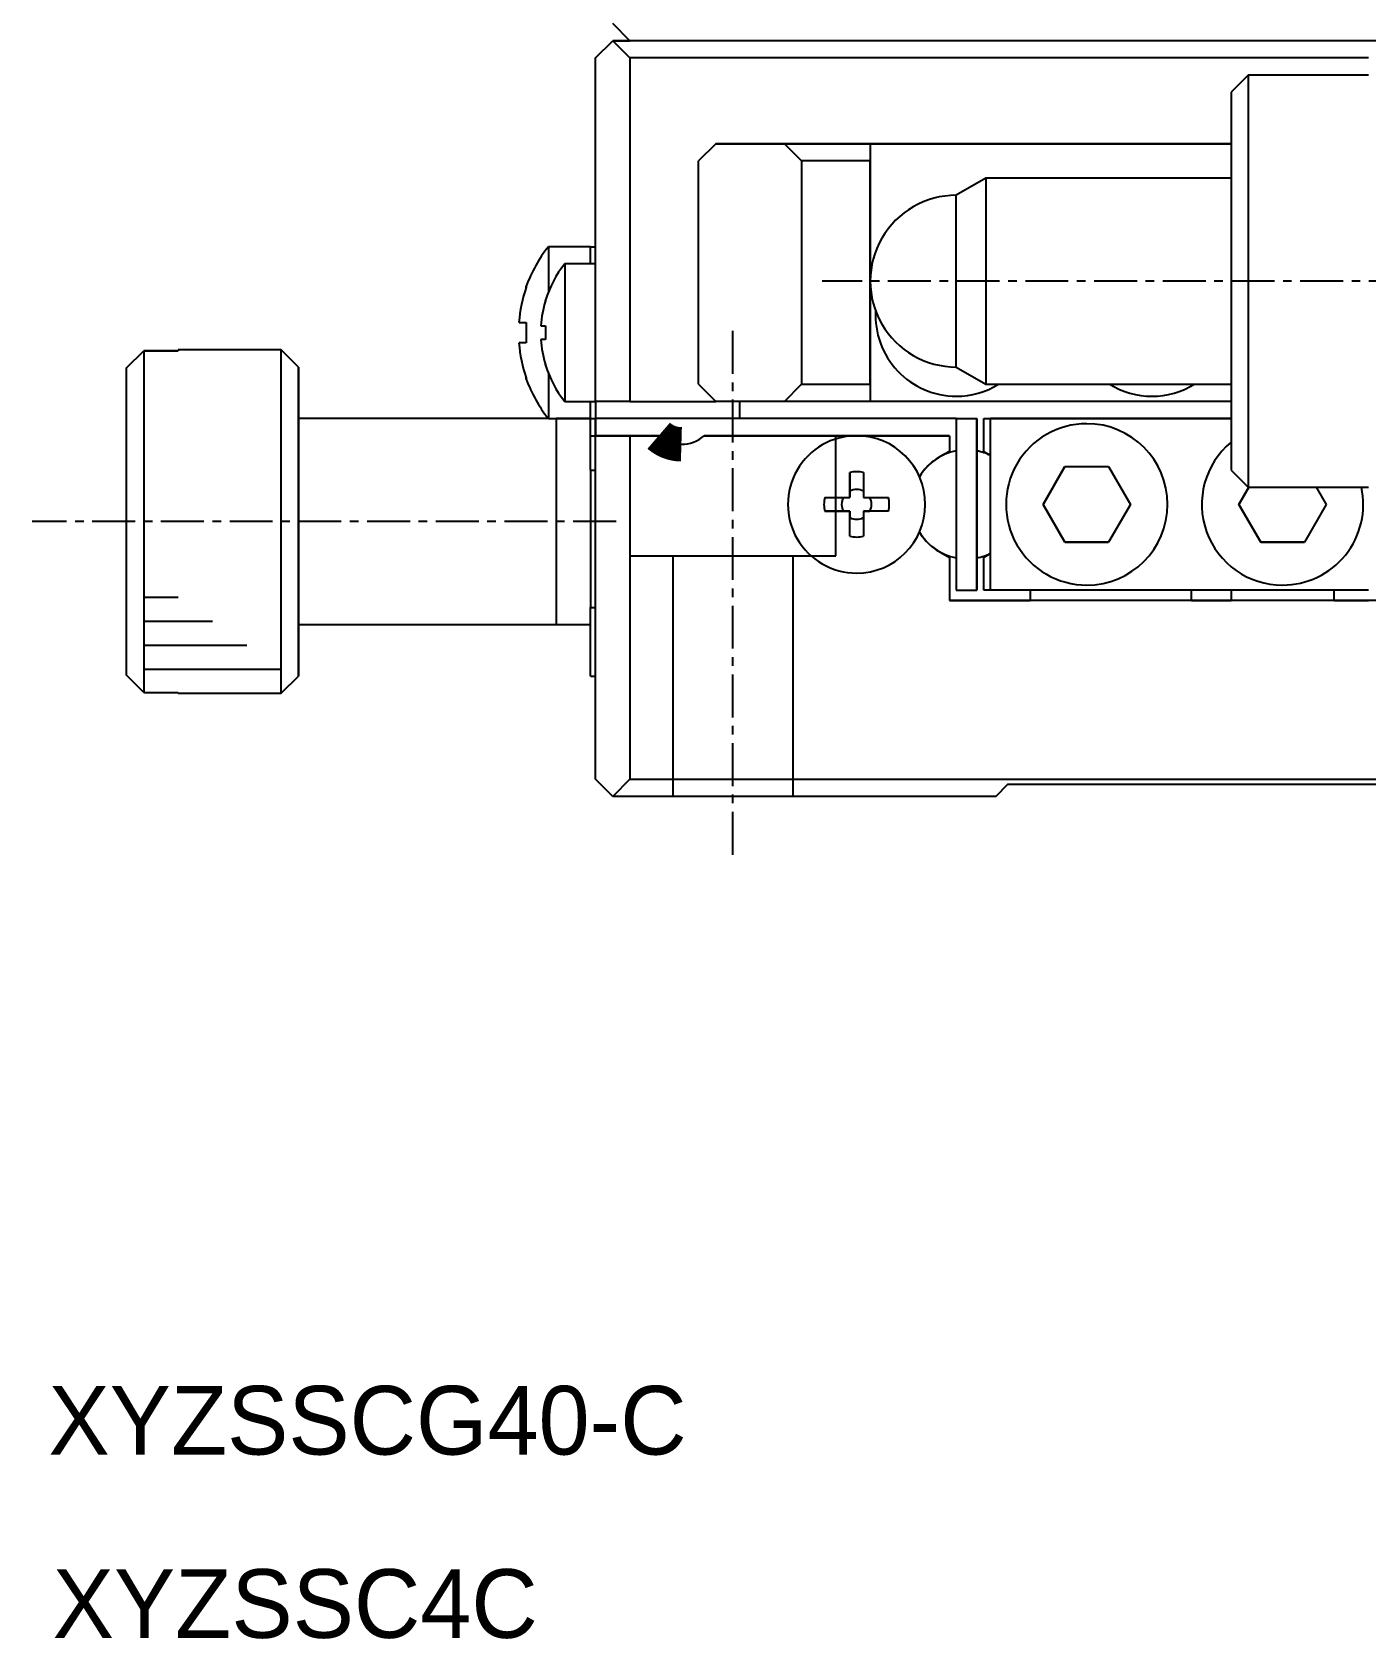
# Model space of a CAD drawing. Extents: x 93 to 296, y 41 to 278.
# Drawn here: x 97.13 to 135.95, y 41.32 to 88.1 of the extents above; entities that cross this region are included whole.
import ezdxf

# ---------------------------------------------------------------- set-up
doc = ezdxf.new("R2010")
doc.units = 0
doc.linetypes.add('CENTER', pattern=[2, 1.25, -0.25, 0.25, -0.25])
doc.layers.get('0').update_dxf_attribs({"linetype": 'CONTINUOUS'})
doc.layers.add('CENTER', color=1, linetype='CENTER')

# ---------------------------------------------------------------- blocks, each defined once
blk = doc.blocks.new('AID5668')
at = {"color": 3, "linetype": 'CONTINUOUS'}
for p, q in [((134.510658, 89.565071), (135.511557, 89.565071)), ((134.510658, 88.865071), (136.511261, 88.865071)), ((134.510658, 88.165071), (137.510964, 88.165071)), ((134.510658, 87.465071), (138.510668, 87.465071))]:
    blk.add_line(p, q, dxfattribs=at)
at = {"color": 7, "linetype": 'CONTINUOUS'}
blk.add_line((135.510668, 86.765071), (138.510668, 86.765071), dxfattribs=at)

msp = doc.modelspace()

# ---------------------------------------------------------------- linework, layer by layer
at = {"color": 7, "linetype": 'CONTINUOUS'}
for p, q in [((114.528, 87.849), (114.028, 88.349)), ((113.529, 87.349), (114.029, 87.849)), ((114.029, 87.849), (114.529, 87.349)), ((114.528, 87.849), (114.029, 87.849)), ((114.029, 87.849), (114.029, 87.849)), ((114.029, 87.849), (114.528, 87.849)), ((152.528, 87.849), (114.528, 87.849)), ((113.529, 77.349), (113.529, 87.349)), ((136.028, 87.349), (114.529, 87.349)), ((114.529, 87.349), (114.529, 77.349)), ((132.528, 86.849), (132.028, 86.349)), ((136.028, 86.849), (132.528, 86.849)), ((117.028, 84.849), (116.528, 84.349)), ((117.029, 84.849), (117.028, 84.849)), ((117.028, 84.849), (119.028, 84.849)), ((132.028, 84.849), (117.029, 84.849)), ((119.028, 84.849), (121.528, 84.849)), ((119.528, 84.349), (119.028, 84.849)), ((121.528, 84.849), (132.028, 84.849)), ((121.528, 84.849), (121.528, 80.881)), ((121.528, 84.849), (121.528, 84.849)), ((121.528, 84.849), (121.528, 84.349)), ((116.528, 77.849), (116.528, 84.349)), ((119.528, 84.349), (119.528, 77.849)), ((121.528, 84.349), (119.528, 84.349)), ((121.528, 77.849), (121.528, 84.349)), ((124.894, 83.849), (124.028, 83.349)), ((132.028, 83.849), (124.894, 83.849)), ((124.894, 83.849), (124.894, 80.822)), ((124.028, 80.826), (124.028, 83.349)), ((112.157, 81.849), (112.156, 80.535)), ((113.379, 81.849), (112.157, 81.849)), ((113.379, 81.849), (113.379, 81.849)), ((113.379, 81.849), (113.529, 81.849)), ((113.379, 81.849), (113.529, 81.849)), ((113.379, 81.349), (113.379, 81.849)), ((113.379, 81.849), (113.379, 81.849)), ((112.631, 81.349), (112.631, 77.349)), ((113.529, 81.349), (112.631, 81.349)), ((111.514, 80.665), (111.514, 80.699)), ((111.514, 80.699), (111.514, 80.665)), ((121.528, 80.817), (121.528, 77.349)), ((124.028, 78.349), (124.028, 80.826)), ((124.894, 80.822), (124.894, 77.849)), ((112.073, 80.278), (112.073, 80.299)), ((112.073, 80.299), (112.073, 80.278)), ((111.302, 79.649), (111.514, 79.649)), ((111.514, 79.649), (111.514, 79.049)), ((111.941, 79.549), (112.073, 79.549)), ((112.073, 79.549), (112.073, 79.149)), ((112.073, 79.149), (111.941, 79.149)), ((99.879, 78.321), (100.379, 78.824)), ((100.379, 78.824), (100.379, 68.874)), ((101.379, 78.824), (100.379, 78.824)), ((100.379, 78.824), (101.379, 78.824)), ((104.379, 78.849), (101.379, 78.849)), ((101.379, 78.849), (101.379, 78.824)), ((104.379, 68.849), (104.379, 78.849)), ((104.879, 78.349), (104.379, 78.849)), ((111.514, 79.049), (111.302, 79.049)), ((99.879, 69.377), (99.879, 78.321)), ((104.879, 78.349), (104.879, 69.349)), ((104.879, 76.849), (104.879, 78.349)), ((112.073, 78.42), (112.073, 78.399)), ((112.073, 78.399), (112.073, 78.42)), ((112.156, 78.163), (112.157, 76.849)), ((124.028, 78.349), (124.894, 77.849)), ((111.514, 78.033), (111.514, 77.999)), ((111.514, 77.999), (111.514, 78.033)), ((116.528, 77.849), (117.028, 77.349)), ((119.028, 77.349), (119.528, 77.849)), ((119.528, 77.849), (121.528, 77.849)), ((121.528, 77.849), (121.528, 77.349)), ((124.894, 77.849), (132.028, 77.849)), ((112.631, 77.349), (113.529, 77.349)), ((113.379, 76.849), (113.379, 77.349)), ((114.529, 77.349), (113.529, 77.349)), ((113.529, 77.349), (113.529, 76.849)), ((114.529, 77.349), (117.028, 77.349)), ((119.028, 77.349), (117.028, 77.349)), ((117.729, 76.849), (117.729, 77.349)), ((121.528, 77.349), (119.028, 77.349)), ((132.028, 77.349), (121.528, 77.349)), ((121.528, 77.349), (121.528, 77.349)), ((112.157, 76.849), (104.879, 76.849)), ((104.879, 76.849), (104.879, 70.849)), ((104.879, 70.849), (104.879, 76.849)), ((112.157, 76.849), (113.379, 76.849)), ((113.379, 76.849), (112.379, 76.849)), ((112.379, 76.849), (112.379, 70.849)), ((112.379, 76.849), (112.379, 70.849)), ((113.379, 76.349), (113.379, 76.849)), ((117.729, 76.849), (113.529, 76.849)), ((113.529, 76.349), (113.529, 76.849)), ((113.529, 76.849), (113.529, 76.349)), ((124.029, 76.849), (117.729, 76.849)), ((124.029, 76.849), (124.029, 71.849)), ((124.029, 76.849), (124.629, 76.849)), ((124.629, 71.849), (124.629, 76.849)), ((124.629, 76.849), (124.629, 75.908)), ((124.829, 76.849), (125.028, 76.849)), ((124.829, 75.893), (124.829, 76.849)), ((132.028, 76.849), (125.028, 76.849)), ((125.028, 71.849), (125.028, 76.849)), ((125.028, 76.849), (125.029, 76.849)), ((125.029, 76.849), (132.028, 76.849)), ((113.379, 76.349), (113.529, 76.349)), ((113.379, 76.349), (113.529, 76.349)), ((113.379, 76.349), (113.529, 76.349)), ((113.379, 76.349), (113.529, 76.349)), ((113.379, 75.349), (113.379, 76.349)), ((113.529, 66.349), (113.529, 76.349)), ((113.529, 76.349), (113.529, 76.349)), ((113.529, 76.349), (113.529, 76.349)), ((114.529, 76.349), (113.529, 76.349)), ((113.529, 76.349), (113.529, 76.349)), ((113.529, 76.349), (114.529, 76.349)), ((114.529, 76.349), (114.529, 66.349)), ((115.368, 76.349), (114.529, 76.349)), ((115.367, 76.349), (114.529, 76.349)), ((115.367, 76.349), (114.529, 76.349)), ((115.368, 76.349), (114.529, 76.349)), ((114.529, 76.349), (115.368, 76.349)), ((115.367, 76.349), (114.529, 76.349)), ((120.529, 76.349), (116.69, 76.349)), ((120.529, 76.349), (116.69, 76.349)), ((121.129, 76.349), (116.69, 76.349)), ((116.691, 76.349), (116.69, 76.349)), ((120.529, 76.349), (116.691, 76.349)), ((116.691, 76.349), (121.129, 76.349)), ((120.529, 76.349), (116.691, 76.349)), ((121.129, 76.349), (123.829, 76.349)), ((123.829, 76.349), (121.129, 76.349)), ((123.829, 76.349), (123.829, 75.893)), ((123.829, 76.349), (123.829, 76.349)), ((123.829, 76.349), (123.829, 75.893)), ((123.829, 75.893), (123.535, 75.724)), ((123.829, 75.893), (123.562, 75.739)), ((123.829, 75.893), (123.829, 75.893)), ((124.629, 75.999), (124.629, 72.699)), ((124.629, 75.999), (124.629, 75.908)), ((124.629, 75.999), (124.629, 75.908)), ((124.629, 75.999), (124.629, 75.908)), ((124.629, 75.999), (124.629, 75.908)), ((124.629, 75.999), (124.629, 75.908)), ((124.629, 75.999), (124.629, 75.908)), ((124.629, 75.999), (124.629, 75.908)), ((124.629, 75.908), (124.629, 75.999)), ((124.629, 75.908), (124.629, 75.999)), ((124.629, 75.908), (124.629, 75.999)), ((124.629, 75.908), (124.629, 75.999)), ((124.629, 75.908), (124.629, 75.999)), ((124.629, 75.908), (124.629, 75.999)), ((124.629, 75.908), (124.629, 75.999)), ((124.629, 75.908), (124.629, 75.999)), ((124.829, 75.893), (125.028, 75.778)), ((113.379, 75.349), (113.379, 71.349)), ((127.193, 75.449), (126.558, 74.349)), ((126.558, 74.349), (127.193, 75.449)), ((127.193, 75.449), (128.463, 75.449)), ((128.463, 75.449), (129.099, 74.349)), ((132.028, 75.349), (132.528, 74.849)), ((120.929, 75.278), (120.929, 74.735)), ((120.929, 74.549), (120.929, 75.278)), ((121.329, 75.278), (121.329, 74.549)), ((120.2, 74.549), (120.929, 74.549)), ((120.929, 74.735), (120.929, 74.549)), ((121.329, 74.549), (122.057, 74.549)), ((132.547, 74.849), (132.258, 74.349)), ((132.258, 74.349), (132.547, 74.849)), ((132.528, 74.849), (136.028, 74.849)), ((134.51, 74.849), (134.799, 74.349)), ((120.2, 74.149), (120.742, 74.149)), ((120.929, 74.149), (120.2, 74.149)), ((120.742, 74.149), (120.929, 74.149)), ((120.929, 74.149), (120.929, 73.963)), ((120.929, 73.42), (120.929, 74.149)), ((120.929, 73.42), (120.929, 73.963)), ((121.329, 74.149), (121.515, 74.149)), ((122.057, 74.149), (121.329, 74.149)), ((121.329, 74.149), (121.329, 73.42)), ((122.057, 74.149), (121.515, 74.149)), ((126.558, 74.349), (127.193, 73.249)), ((127.193, 73.249), (126.558, 74.349)), ((129.099, 74.349), (128.463, 73.249)), ((132.258, 74.349), (132.893, 73.249)), ((132.893, 73.249), (132.258, 74.349)), ((134.799, 74.349), (134.163, 73.249)), ((127.193, 73.249), (128.463, 73.249)), ((128.463, 73.249), (127.193, 73.249)), ((132.893, 73.249), (134.163, 73.249)), ((134.163, 73.249), (132.893, 73.249)), ((123.535, 72.974), (123.829, 72.805)), ((123.562, 72.959), (123.829, 72.805)), ((123.829, 72.805), (123.829, 71.549)), ((123.829, 72.805), (123.829, 72.805)), ((123.829, 72.805), (123.829, 71.549)), ((124.629, 72.79), (124.629, 72.699)), ((124.629, 72.699), (124.629, 72.79)), ((124.629, 72.79), (124.629, 72.699)), ((124.629, 72.699), (124.629, 72.79)), ((124.629, 72.79), (124.629, 72.699)), ((124.629, 72.699), (124.629, 72.79)), ((124.629, 72.79), (124.629, 72.699)), ((124.629, 72.699), (124.629, 72.79)), ((124.629, 72.79), (124.629, 72.699)), ((124.629, 72.699), (124.629, 72.79)), ((124.629, 72.79), (124.629, 72.699)), ((124.629, 72.699), (124.629, 72.79)), ((124.629, 72.79), (124.629, 72.699)), ((124.629, 72.699), (124.629, 72.79)), ((124.629, 72.699), (124.629, 72.79)), ((124.629, 72.79), (124.629, 71.849)), ((125.028, 72.92), (124.829, 72.805)), ((124.829, 71.849), (124.829, 72.805)), ((124.029, 71.849), (124.629, 71.849)), ((124.629, 71.849), (124.629, 71.849)), ((125.028, 71.849), (124.829, 71.849)), ((136.028, 71.849), (125.028, 71.849)), ((126.179, 71.849), (126.179, 71.549)), ((130.879, 71.549), (130.879, 71.849)), ((132.029, 71.849), (132.029, 71.549)), ((135.029, 71.549), (135.029, 71.849)), ((113.379, 69.349), (113.379, 71.349)), ((123.829, 71.549), (126.029, 71.549)), ((143.229, 71.549), (123.829, 71.549)), ((123.829, 71.549), (123.829, 71.549)), ((131.029, 71.549), (126.029, 71.549)), ((126.029, 71.549), (126.029, 71.549)), ((126.179, 71.549), (126.029, 71.549)), ((126.029, 71.549), (126.179, 71.549)), ((131.029, 71.549), (130.879, 71.549)), ((130.879, 71.549), (131.029, 71.549)), ((131.029, 71.549), (131.029, 71.549)), ((131.029, 71.549), (132.029, 71.549)), ((135.279, 71.549), (131.779, 71.549)), ((135.279, 71.549), (131.779, 71.549)), ((135.029, 71.549), (136.029, 71.549)), ((104.879, 70.849), (112.379, 70.849)), ((104.879, 69.349), (104.879, 70.849)), ((112.379, 70.849), (113.379, 70.849)), ((100.379, 68.874), (99.879, 69.377)), ((104.379, 68.849), (104.879, 69.349)), ((113.379, 69.349), (113.529, 69.349)), ((100.379, 68.874), (101.379, 68.874)), ((101.379, 68.874), (101.379, 68.849)), ((114.029, 65.849), (113.529, 66.349)), ((114.529, 66.349), (114.029, 65.849)), ((114.529, 66.349), (152.529, 66.349)), ((125.529, 66.199), (125.179, 65.849)), ((125.179, 65.849), (125.529, 66.199)), ((125.529, 66.199), (141.529, 66.199)), ((125.179, 65.849), (114.029, 65.849)), ((125.179, 65.849), (125.179, 65.849))]:
    msp.add_line(p, q, dxfattribs=at)
at = {"color": 9, "linetype": 'CONTINUOUS'}
for p, q in [((113.379, 76.849), (113.529, 76.849)), ((113.379, 75.349), (113.529, 75.349)), ((123.206, 75.472), (123.206, 75.472)), ((123.535, 75.724), (123.535, 75.724)), ((123.206, 73.226), (123.206, 73.226)), ((123.535, 72.974), (123.535, 72.974)), ((113.379, 71.349), (113.529, 71.349))]:
    msp.add_line(p, q, dxfattribs=at)
at = {"color": 3, "linetype": 'CONTINUOUS'}
for p, q in [((120.529, 72.849), (120.529, 76.349)), ((114.529, 72.849), (120.529, 72.849)), ((115.779, 72.849), (115.779, 65.849)), ((119.279, 65.849), (119.279, 72.849))]:
    msp.add_line(p, q, dxfattribs=at)
at = {"color": 7, "linetype": 'CONTINUOUS', "const_width": 1}
msp.add_lwpolyline([(116.029, 76.099), (115.994, 76.1), (115.955, 76.102), (115.917, 76.105), (115.878, 76.11), (115.84, 76.117), (115.803, 76.125), (115.761, 76.135), (115.72, 76.148), (115.68, 76.162), (115.64, 76.177), (115.601, 76.195), (115.563, 76.214), (115.526, 76.235), (115.489, 76.257), (115.457, 76.278), (115.427, 76.301), (115.396, 76.324), (115.367, 76.349)], dxfattribs=at)
at = {"color": 7, "linetype": 'CONTINUOUS'}
for points in [[(132.528, 86.849, 0), (132.528, 86.847, 0), (132.528, 86.842, 0), (132.528, 86.833, 0), (132.528, 86.82, 0), (132.528, 86.804, 0), (132.528, 86.784, 0), (132.528, 86.761, 0), (132.528, 86.734, 0), (132.528, 86.703, 0), (132.528, 86.669, 0), (132.528, 86.632, 0), (132.528, 86.591, 0), (132.528, 86.546, 0), (132.528, 86.498, 0), (132.528, 86.447, 0), (132.528, 86.392, 0), (132.528, 86.334, 0), (132.528, 86.273, 0), (132.528, 86.208, 0), (132.528, 86.141, 0), (132.528, 86.07, 0), (132.528, 85.995, 0), (132.528, 85.918, 0), (132.528, 85.838, 0), (132.528, 85.754, 0), (132.528, 85.668, 0), (132.528, 85.579, 0), (132.528, 85.487, 0), (132.528, 85.392, 0), (132.528, 85.295, 0), (132.528, 85.195, 0), (132.528, 85.092, 0), (132.528, 84.986, 0), (132.528, 84.878, 0), (132.528, 84.768, 0), (132.528, 84.655, 0), (132.528, 84.54, 0), (132.528, 84.423, 0), (132.528, 84.304, 0), (132.528, 84.182, 0), (132.528, 84.059, 0), (132.528, 83.934, 0), (132.528, 83.806, 0), (132.528, 83.677, 0), (132.528, 83.547, 0), (132.528, 83.414, 0), (132.528, 83.28, 0), (132.528, 83.145, 0), (132.528, 83.008, 0), (132.528, 82.87, 0), (132.528, 82.731, 0), (132.528, 82.591, 0), (132.528, 82.449, 0), (132.528, 82.307, 0), (132.528, 82.164, 0), (132.528, 82.019, 0), (132.528, 81.875, 0), (132.528, 81.729, 0), (132.528, 81.583, 0), (132.528, 81.437, 0), (132.528, 81.29, 0), (132.528, 81.143, 0), (132.528, 80.996, 0), (132.528, 80.849, 0), (132.528, 80.702, 0), (132.528, 80.555, 0), (132.528, 80.408, 0), (132.528, 80.261, 0), (132.528, 80.115, 0), (132.528, 79.969, 0), (132.528, 79.823, 0), (132.528, 79.678, 0), (132.528, 79.534, 0), (132.528, 79.391, 0), (132.528, 79.249, 0), (132.528, 79.107, 0), (132.528, 78.967, 0), (132.528, 78.828, 0), (132.528, 78.69, 0), (132.528, 78.553, 0), (132.528, 78.418, 0), (132.528, 78.284, 0), (132.528, 78.151, 0), (132.528, 78.021, 0), (132.528, 77.892, 0), (132.528, 77.764, 0), (132.528, 77.639, 0), (132.528, 77.516, 0), (132.528, 77.394, 0), (132.528, 77.275, 0), (132.528, 77.158, 0), (132.528, 77.043, 0), (132.528, 76.93, 0), (132.528, 76.82, 0), (132.528, 76.712, 0), (132.528, 76.606, 0), (132.528, 76.504, 0), (132.528, 76.403, 0), (132.528, 76.306, 0), (132.528, 76.211, 0), (132.528, 76.119, 0), (132.528, 76.03, 0), (132.528, 75.944, 0), (132.528, 75.86, 0), (132.528, 75.78, 0), (132.528, 75.703, 0), (132.528, 75.629, 0), (132.528, 75.558, 0), (132.528, 75.49, 0), (132.528, 75.425, 0), (132.528, 75.364, 0), (132.528, 75.306, 0), (132.528, 75.251, 0), (132.528, 75.2, 0), (132.528, 75.152, 0), (132.528, 75.107, 0), (132.528, 75.066, 0), (132.528, 75.029, 0), (132.528, 74.995, 0), (132.528, 74.964, 0), (132.528, 74.937, 0), (132.528, 74.914, 0), (132.528, 74.894, 0), (132.528, 74.878, 0), (132.528, 74.865, 0), (132.528, 74.856, 0), (132.528, 74.851, 0), (132.528, 74.849, 0)], [(132.028, 86.349, 0), (132.028, 86.347, 0), (132.028, 86.342, 0), (132.028, 86.334, 0), (132.028, 86.323, 0), (132.028, 86.308, 0), (132.028, 86.289, 0), (132.028, 86.268, 0), (132.028, 86.243, 0), (132.028, 86.215, 0), (132.028, 86.184, 0), (132.028, 86.15, 0), (132.028, 86.112, 0), (132.028, 86.071, 0), (132.028, 86.027, 0), (132.028, 85.98, 0), (132.028, 85.93, 0), (132.028, 85.877, 0), (132.028, 85.821, 0), (132.028, 85.762, 0), (132.028, 85.7, 0), (132.028, 85.634, 0), (132.028, 85.567, 0), (132.028, 85.496, 0), (132.028, 85.422, 0), (132.028, 85.346, 0), (132.028, 85.267, 0), (132.028, 85.185, 0), (132.028, 85.1, 0), (132.028, 85.014, 0), (132.028, 84.924, 0), (132.028, 84.832, 0), (132.028, 84.738, 0), (132.028, 84.641, 0), (132.028, 84.543, 0), (132.028, 84.441, 0), (132.028, 84.338, 0), (132.028, 84.233, 0), (132.028, 84.125, 0), (132.028, 84.016, 0), (132.028, 83.905, 0), (132.028, 83.791, 0), (132.028, 83.677, 0), (132.028, 83.56, 0), (132.028, 83.442, 0), (132.028, 83.322, 0), (132.028, 83.201, 0), (132.028, 83.078, 0), (132.028, 82.954, 0), (132.028, 82.828, 0), (132.028, 82.702, 0), (132.028, 82.574, 0), (132.028, 82.445, 0), (132.028, 82.316, 0), (132.028, 82.185, 0), (132.028, 82.054, 0), (132.028, 81.922, 0), (132.028, 81.789, 0), (132.028, 81.656, 0), (132.028, 81.522, 0), (132.028, 81.388, 0), (132.028, 81.254, 0), (132.028, 81.119, 0), (132.028, 80.984, 0), (132.028, 80.849, 0), (132.028, 80.714, 0), (132.028, 80.579, 0), (132.028, 80.444, 0), (132.028, 80.31, 0), (132.028, 80.176, 0), (132.028, 80.042, 0), (132.028, 79.909, 0), (132.028, 79.776, 0), (132.028, 79.644, 0), (132.028, 79.513, 0), (132.028, 79.382, 0), (132.028, 79.252, 0), (132.028, 79.124, 0), (132.028, 78.996, 0), (132.028, 78.87, 0), (132.028, 78.744, 0), (132.028, 78.62, 0), (132.028, 78.498, 0), (132.028, 78.376, 0), (132.028, 78.256, 0), (132.028, 78.138, 0), (132.028, 78.021, 0), (132.028, 77.906, 0), (132.028, 77.793, 0), (132.028, 77.682, 0), (132.028, 77.573, 0), (132.028, 77.465, 0), (132.028, 77.36, 0), (132.028, 77.257, 0), (132.028, 77.155, 0), (132.028, 77.056, 0), (132.028, 76.96, 0), (132.028, 76.866, 0), (132.028, 76.774, 0), (132.028, 76.684, 0), (132.028, 76.597, 0), (132.028, 76.513, 0), (132.028, 76.431, 0), (132.028, 76.352, 0), (132.028, 76.276, 0), (132.028, 76.202, 0), (132.028, 76.132, 0), (132.028, 76.064, 0), (132.028, 75.998, 0), (132.028, 75.936, 0), (132.028, 75.877, 0), (132.028, 75.821, 0), (132.028, 75.768, 0), (132.028, 75.718, 0), (132.028, 75.671, 0), (132.028, 75.627, 0), (132.028, 75.586, 0), (132.028, 75.548, 0), (132.028, 75.514, 0), (132.028, 75.483, 0), (132.028, 75.455, 0), (132.028, 75.43, 0), (132.028, 75.409, 0), (132.028, 75.39, 0), (132.028, 75.376, 0), (132.028, 75.364, 0), (132.028, 75.356, 0), (132.028, 75.351, 0), (132.028, 75.349, 0)]]:
    msp.add_polyline3d(points, dxfattribs=at)
for centre, radius, start, end in [((124.028, 80.849), 2.5, 89.9978, 270.0022), ((115.279, 79.349), 4, 141.3178, 160.2754), ((115.129, 79.349), 3.2, 141.3178, 162.73), ((115.279, 79.349), 3.989, 160.7318, 175.6866), ((115.129, 79.349), 3.194, 163.0947, 176.4096), ((124.028, 79.849), 2.35, 176.6853, 270.0015), ((115.129, 79.349), 3.194, 183.5904, 196.9053), ((115.279, 79.349), 3.989, 184.3134, 199.2682), ((115.129, 79.349), 3.2, 197.27, 218.6822), ((115.279, 79.349), 4, 199.7246, 218.6822), ((124.028, 79.849), 2.35, 270.0015, 301.6724), ((124.028, 79.849), 2.35, 270.0015, 301.6724), ((129.728, 79.849), 2.35, 238.3276, 270.0015), ((129.728, 79.849), 2.35, 270.0015, 301.6724), ((129.728, 79.849), 2.35, 270.0015, 301.6724), ((116.029, 77.099), 1, 228.5904, 270.0002), ((116.029, 77.099), 1, 270.0002, 311.4096), ((121.129, 74.349), 2, 90, 270.0002), ((121.129, 74.349), 2, 270.0002, 90), ((121.129, 74.349), 2, 270.0002, 90), ((127.828, 74.349), 2.35, 90, 270.0019), ((127.828, 74.349), 2.35, 270.0019, 90), ((127.828, 74.349), 2.35, 270.0019, 90), ((124.329, 74.349), 1.587, 100.8741, 149.5404), ((124.329, 74.349), 1.587, 63.8667, 79.1073), ((124.329, 74.349), 1.587, 63.8638, 79.1046), ((124.329, 74.349), 1.587, 63.858, 79.0993), ((124.329, 74.349), 1.587, 63.8522, 79.094), ((124.329, 74.349), 1.587, 63.8464, 79.0887), ((133.528, 74.349), 2.35, 129.6707, 270.0019), ((124.443, 74.234), 1.75, 135, 148.1185), ((124.444, 74.234), 1.75, 138.057, 148.1178), ((124.329, 74.349), 1.587, 120, 135), ((121.129, 74.349), 0.95, 77.8468, 102.1532), ((121.129, 74.349), 0.95, 167.8468, 192.1532), ((121.129, 74.349), 0.435, 152.6335, 207.3665), ((121.129, 74.349), 0.435, 62.6335, 117.3665), ((121.129, 74.349), 0.435, 332.6335, 27.3665), ((121.129, 74.349), 0.95, 347.8468, 12.1532), ((133.528, 74.349), 2.35, 270.0019, 12.2845), ((133.528, 74.349), 2.35, 270.0019, 12.2845), ((121.129, 74.349), 0.435, 242.6335, 297.3665), ((124.443, 74.464), 1.75, 211.8815, 225), ((124.444, 74.464), 1.75, 211.8822, 221.943), ((124.329, 74.349), 1.587, 210.4596, 259.1259), ((121.129, 74.349), 0.95, 257.8468, 282.1532), ((124.329, 74.349), 1.587, 225, 240), ((124.329, 74.349), 1.587, 280.8927, 296.1333), ((124.329, 74.349), 1.587, 280.8954, 296.1362), ((124.329, 74.349), 1.587, 280.9007, 296.142), ((124.329, 74.349), 1.587, 280.906, 296.1478), ((124.329, 74.349), 1.587, 280.9113, 296.1536)]:
    msp.add_arc(centre, radius, start, end, dxfattribs=at)
at = {"layer": 'CENTER', "color": 1, "linetype": 'CENTER'}
for p, q in [((177.292, 80.849), (120.131, 80.849)), ((117.529, 64.149), (117.529, 79.549)), ((114.129, 73.849), (97.129, 73.849))]:
    msp.add_line(p, q, dxfattribs=at)

# ---------------------------------------------------------------- block references
msp.add_blockref('AID5668', (-34.132, -17.916))

# ---------------------------------------------------------------- texts
at = {"color": 7, "linetype": 'CONTINUOUS'}
for s, p in [('XYZSSCG40-C', (97.602, 46.684)), ('XYZSSC4C', (97.727, 41.347))]:
    msp.add_text(s, height=2, dxfattribs=at).set_placement(p)

doc.saveas('drawing.dxf')
